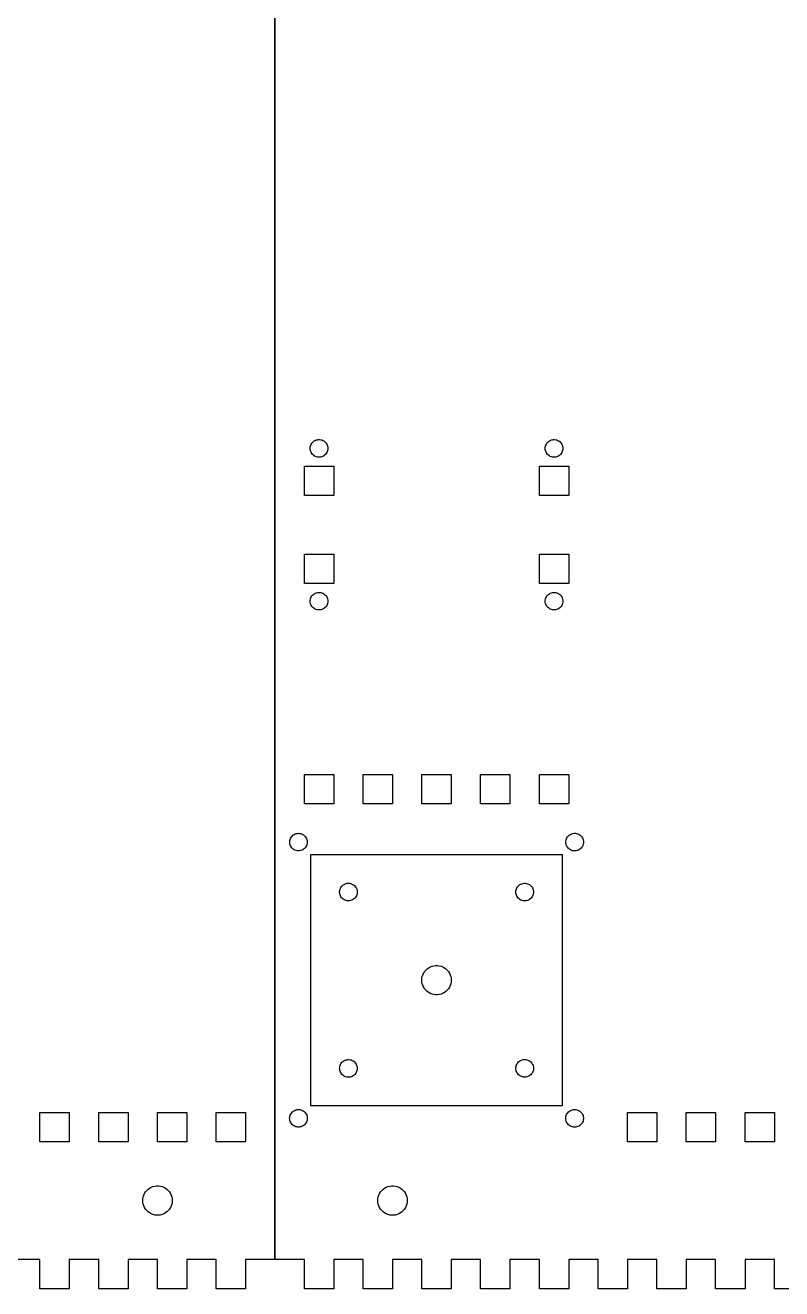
# Model space of a CAD drawing. Extents: x 0 to 495, y 0 to 430.
# Drawn here: x 122.6 to 251.4, y 0.1 to 215.1 of the extents above; entities that cross this region are included whole.
import ezdxf

# ---------------------------------------------------------------- set-up
doc = ezdxf.new("R2010")
doc.units = 0
doc.layers.add('Layer_1', color=7, linetype='CONTINUOUS')

msp = doc.modelspace()

# ---------------------------------------------------------------- linework, layer by layer
at = {"layer": 'Layer_1', "color": 7}
for p, q in [((165.141111, 5.141107), (165.141111, 430.141115)), ((165.141111, 400.141116), (165.141111, 30.141117)), ((171.427111, 144.023117), (171.548111, 144.168117)), ((171.548111, 144.168117), (171.685111, 144.297116)), ((171.685111, 144.297116), (171.837111, 144.407117)), ((171.837111, 144.407117), (172.002111, 144.498117)), ((172.002111, 144.498117), (172.177111, 144.568117)), ((172.177111, 144.568117), (172.360111, 144.614116)), ((172.360111, 144.614116), (172.547111, 144.638105)), ((172.547111, 144.638116), (172.735111, 144.638116)), ((172.735111, 144.638116), (172.922111, 144.614127)), ((172.922111, 144.614116), (173.105111, 144.568117)), ((173.105111, 144.568117), (173.280111, 144.498117)), ((173.280111, 144.498117), (173.445111, 144.407117)), ((173.445111, 144.407117), (173.597111, 144.297116)), ((173.597111, 144.297116), (173.734111, 144.168117)), ((173.734111, 144.168117), (173.855111, 144.023117)), ((211.427111, 144.023117), (211.548111, 144.168117)), ((211.548111, 144.168117), (211.68511, 144.297116)), ((211.68511, 144.297116), (211.837112, 144.407117)), ((211.837112, 144.407117), (212.00211, 144.498117)), ((212.00211, 144.498117), (212.177111, 144.568117)), ((212.177111, 144.568117), (212.360112, 144.614116)), ((212.360112, 144.614116), (212.547113, 144.638105)), ((212.547113, 144.638116), (212.735112, 144.638116)), ((212.735112, 144.638116), (212.922112, 144.614127)), ((212.922112, 144.614116), (213.105111, 144.568117)), ((213.105111, 144.568117), (213.280111, 144.498117)), ((213.280111, 144.498117), (213.445113, 144.407117)), ((213.445113, 144.407117), (213.597112, 144.297116)), ((213.597112, 144.297116), (213.734111, 144.168117)), ((213.734111, 144.168117), (213.855111, 144.023117)), ((171.141111, 143.141116), (171.153112, 143.329116)), ((171.153111, 142.953117), (171.141111, 143.141116)), ((171.153111, 143.329116), (171.188111, 143.514115)), ((171.188111, 142.768117), (171.153111, 142.953117)), ((171.188111, 143.514115), (171.246111, 143.693115)), ((171.246111, 142.589115), (171.188111, 142.768117)), ((171.246111, 143.693115), (171.327111, 143.864116)), ((171.327111, 142.418117), (171.246111, 142.589115)), ((171.327111, 143.864116), (171.427111, 144.023117)), ((171.427111, 142.259115), (171.327111, 142.418117)), ((171.548111, 142.114115), (171.427111, 142.259115)), ((171.685111, 141.985117), (171.548111, 142.114115)), ((171.837111, 141.875115), (171.685111, 141.985117)), ((173.597111, 141.985117), (173.445111, 141.875115)), ((173.734111, 142.114115), (173.597111, 141.985117)), ((173.855111, 142.259115), (173.734111, 142.114115)), ((173.855111, 144.023117), (173.955111, 143.864116)), ((173.955111, 142.418117), (173.855111, 142.259115)), ((173.955111, 143.864116), (174.036111, 143.693115)), ((174.036111, 142.589115), (173.955111, 142.418117)), ((174.036111, 143.693115), (174.094111, 143.514115)), ((174.094111, 142.768117), (174.036111, 142.589115)), ((174.094111, 143.514115), (174.129111, 143.329116)), ((174.129111, 142.953117), (174.094111, 142.768117)), ((174.129111, 143.329116), (174.141111, 143.141116)), ((174.141111, 143.141116), (174.129111, 142.953117)), ((211.141112, 143.141116), (211.153107, 143.329116)), ((211.153113, 142.953117), (211.141118, 143.141116)), ((211.153113, 143.329116), (211.188111, 143.514115)), ((211.188111, 142.768117), (211.153113, 142.953117)), ((211.188111, 143.514115), (211.24611, 143.693115)), ((211.24611, 142.589115), (211.188111, 142.768117)), ((211.24611, 143.693115), (211.327111, 143.864116)), ((211.327111, 142.418117), (211.24611, 142.589115)), ((211.327111, 143.864116), (211.427111, 144.023117)), ((211.427111, 142.259115), (211.327111, 142.418117)), ((211.548111, 142.114115), (211.427111, 142.259115)), ((211.68511, 141.985117), (211.548111, 142.114115)), ((211.837112, 141.875115), (211.68511, 141.985117)), ((213.597112, 141.985117), (213.445113, 141.875115)), ((213.734111, 142.114115), (213.597112, 141.985117)), ((213.855111, 142.259115), (213.734111, 142.114115)), ((213.855111, 144.023117), (213.955111, 143.864116)), ((213.955111, 142.418117), (213.855111, 142.259115)), ((213.955111, 143.864116), (214.036111, 143.693115)), ((214.036111, 142.589115), (213.955111, 142.418117)), ((214.036111, 143.693115), (214.094111, 143.514115)), ((214.094111, 142.768117), (214.036111, 142.589115)), ((214.094111, 143.514115), (214.129112, 143.329116)), ((214.129112, 142.953117), (214.094111, 142.768117)), ((214.129112, 143.329116), (214.141106, 143.141116)), ((214.141112, 143.141116), (214.129118, 142.953117)), ((170.141111, 135.141115), (170.141111, 140.141117)), ((170.141111, 140.141117), (175.141111, 140.141117)), ((172.002111, 141.784116), (171.837111, 141.875115)), ((172.177111, 141.714116), (172.002111, 141.784116)), ((172.360111, 141.668117), (172.177111, 141.714116)), ((172.547111, 141.644117), (172.360111, 141.668105)), ((172.735111, 141.644117), (172.547111, 141.644117)), ((172.922111, 141.668117), (172.735111, 141.644128)), ((173.105111, 141.714116), (172.922111, 141.668117)), ((173.280111, 141.784116), (173.105111, 141.714116)), ((173.445111, 141.875115), (173.280111, 141.784116)), ((175.141111, 140.141117), (175.141111, 135.141115)), ((210.141112, 135.141115), (210.141112, 140.141117)), ((210.141112, 140.141117), (215.14111, 140.141117)), ((212.00211, 141.784116), (211.837112, 141.875115)), ((212.177111, 141.714116), (212.00211, 141.784116)), ((212.360112, 141.668117), (212.177111, 141.714116)), ((212.547113, 141.644117), (212.360112, 141.668105)), ((212.735112, 141.644117), (212.547113, 141.644117)), ((212.922112, 141.668117), (212.735112, 141.644128)), ((213.105111, 141.714116), (212.922112, 141.668117)), ((213.280111, 141.784116), (213.105111, 141.714116)), ((213.445113, 141.875115), (213.280111, 141.784116)), ((215.14111, 140.141117), (215.14111, 135.141115)), ((175.141111, 135.141115), (170.141111, 135.141115)), ((215.14111, 135.141115), (210.141112, 135.141115)), ((170.141111, 120.141117), (170.141111, 125.141116)), ((170.141111, 125.141116), (175.141111, 125.141116)), ((175.141111, 125.141116), (175.141111, 120.141117)), ((210.141112, 120.141117), (210.141112, 125.141116)), ((210.141112, 125.141116), (215.14111, 125.141116)), ((215.14111, 125.141116), (215.14111, 120.141117)), ((175.141111, 120.141117), (170.141111, 120.141117)), ((171.548111, 118.168116), (171.685111, 118.297117)), ((171.685111, 118.297117), (171.837111, 118.407116)), ((171.837111, 118.407116), (172.002111, 118.498115)), ((172.002111, 118.498115), (172.177111, 118.568115)), ((172.177111, 118.568115), (172.360111, 118.614117)), ((172.360111, 118.614117), (172.547111, 118.638106)), ((172.547111, 118.638117), (172.735111, 118.638117)), ((172.735111, 118.638117), (172.922111, 118.614128)), ((172.922111, 118.614117), (173.105111, 118.568115)), ((173.105111, 118.568115), (173.280111, 118.498115)), ((173.280111, 118.498115), (173.445111, 118.407116)), ((173.445111, 118.407116), (173.597111, 118.297117)), ((173.597111, 118.297117), (173.734111, 118.168116)), ((215.14111, 120.141117), (210.141112, 120.141117)), ((211.548111, 118.168116), (211.68511, 118.297117)), ((211.68511, 118.297117), (211.837112, 118.407116)), ((211.837112, 118.407116), (212.00211, 118.498115)), ((212.00211, 118.498115), (212.177111, 118.568115)), ((212.177111, 118.568115), (212.360112, 118.614117)), ((212.360112, 118.614117), (212.547113, 118.638106)), ((212.547113, 118.638117), (212.735112, 118.638117)), ((212.735112, 118.638117), (212.922112, 118.614128)), ((212.922112, 118.614117), (213.105111, 118.568115)), ((213.105111, 118.568115), (213.280111, 118.498115)), ((213.280111, 118.498115), (213.445113, 118.407116)), ((213.445113, 118.407116), (213.597112, 118.297117)), ((213.597112, 118.297117), (213.734111, 118.168116)), ((171.141111, 117.141115), (171.153112, 117.329117)), ((171.153111, 116.953115), (171.141111, 117.141115)), ((171.153111, 117.329117), (171.188111, 117.514117)), ((171.188111, 116.768116), (171.153111, 116.953115)), ((171.188111, 117.514117), (171.246111, 117.693116)), ((171.246111, 116.589116), (171.188111, 116.768116)), ((171.246111, 117.693116), (171.327111, 117.864114)), ((171.327111, 116.418115), (171.246111, 116.589116)), ((171.327111, 117.864114), (171.427111, 118.023116)), ((171.427111, 116.259117), (171.327111, 116.418115)), ((171.427111, 118.023116), (171.548111, 118.168116)), ((171.548111, 116.114117), (171.427111, 116.259117)), ((171.685111, 115.985116), (171.548111, 116.114117)), ((173.734111, 116.114117), (173.597111, 115.985116)), ((173.734111, 118.168116), (173.855111, 118.023116)), ((173.855111, 116.259117), (173.734111, 116.114117)), ((173.855111, 118.023116), (173.955111, 117.864114)), ((173.955111, 116.418115), (173.855111, 116.259117)), ((173.955111, 117.864114), (174.036111, 117.693116)), ((174.036111, 116.589116), (173.955111, 116.418115)), ((174.036111, 117.693116), (174.094111, 117.514117)), ((174.094111, 116.768116), (174.036111, 116.589116)), ((174.094111, 117.514117), (174.129111, 117.329117)), ((174.129111, 116.953115), (174.094111, 116.768116)), ((174.129111, 117.329117), (174.141111, 117.141115)), ((174.141111, 117.141115), (174.129111, 116.953115)), ((211.141112, 117.141115), (211.153107, 117.329117)), ((211.153113, 116.953115), (211.141118, 117.141115)), ((211.153113, 117.329117), (211.188111, 117.514117)), ((211.188111, 116.768116), (211.153113, 116.953115)), ((211.188111, 117.514117), (211.24611, 117.693116)), ((211.24611, 116.589116), (211.188111, 116.768116)), ((211.24611, 117.693116), (211.327111, 117.864114)), ((211.327111, 116.418115), (211.24611, 116.589116)), ((211.327111, 117.864114), (211.427111, 118.023116)), ((211.427111, 116.259117), (211.327111, 116.418115)), ((211.427111, 118.023116), (211.548111, 118.168116)), ((211.548111, 116.114117), (211.427111, 116.259117)), ((211.68511, 115.985116), (211.548111, 116.114117)), ((213.734111, 116.114117), (213.597112, 115.985116)), ((213.734111, 118.168116), (213.855111, 118.023116)), ((213.855111, 116.259117), (213.734111, 116.114117)), ((213.855111, 118.023116), (213.955111, 117.864114)), ((213.955111, 116.418115), (213.855111, 116.259117)), ((213.955111, 117.864114), (214.036111, 117.693116)), ((214.036111, 116.589116), (213.955111, 116.418115)), ((214.036111, 117.693116), (214.094111, 117.514117)), ((214.094111, 116.768116), (214.036111, 116.589116)), ((214.094111, 117.514117), (214.129112, 117.329117)), ((214.129112, 116.953115), (214.094111, 116.768116)), ((214.129112, 117.329117), (214.141106, 117.141115)), ((214.141112, 117.141115), (214.129118, 116.953115)), ((171.837111, 115.875117), (171.685111, 115.985116)), ((172.002111, 115.784117), (171.837111, 115.875117)), ((172.177111, 115.714115), (172.002111, 115.784117)), ((172.360111, 115.668115), (172.177111, 115.714115)), ((172.547111, 115.644115), (172.360111, 115.668104)), ((172.735111, 115.644115), (172.547111, 115.644115)), ((172.922111, 115.668115), (172.735111, 115.644126)), ((173.105111, 115.714115), (172.922111, 115.668115)), ((173.280111, 115.784117), (173.105111, 115.714115)), ((173.445111, 115.875117), (173.280111, 115.784117)), ((173.597111, 115.985116), (173.445111, 115.875117)), ((211.837112, 115.875117), (211.68511, 115.985116)), ((212.00211, 115.784117), (211.837112, 115.875117)), ((212.177111, 115.714115), (212.00211, 115.784117)), ((212.360112, 115.668115), (212.177111, 115.714115)), ((212.547113, 115.644115), (212.360112, 115.668104)), ((212.735112, 115.644115), (212.547113, 115.644115)), ((212.922112, 115.668115), (212.735112, 115.644126)), ((213.105111, 115.714115), (212.922112, 115.668115)), ((213.280111, 115.784117), (213.105111, 115.714115)), ((213.445113, 115.875117), (213.280111, 115.784117)), ((213.597112, 115.985116), (213.445113, 115.875117)), ((170.141111, 82.641116), (170.141111, 87.641114)), ((170.141111, 87.641114), (175.141111, 87.641114)), ((175.141111, 87.641114), (175.141111, 82.641116)), ((180.141111, 82.641116), (180.141111, 87.641114)), ((180.141111, 87.641114), (185.141111, 87.641114)), ((185.141111, 87.641114), (185.141111, 82.641116)), ((190.141111, 82.641116), (190.141111, 87.641114)), ((190.141111, 87.641114), (195.141111, 87.641114)), ((195.141111, 87.641114), (195.141111, 82.641116)), ((200.141112, 82.641116), (200.141112, 87.641114)), ((200.141112, 87.641114), (205.14111, 87.641114)), ((205.14111, 87.641114), (205.14111, 82.641116)), ((210.141112, 82.641116), (210.141112, 87.641114)), ((210.141112, 87.641114), (215.14111, 87.641114)), ((215.14111, 87.641114), (215.14111, 82.641116)), ((175.141111, 82.641116), (170.141111, 82.641116)), ((185.141111, 82.641116), (180.141111, 82.641116)), ((195.141111, 82.641116), (190.141111, 82.641116)), ((205.14111, 82.641116), (200.141112, 82.641116)), ((215.14111, 82.641116), (210.141112, 82.641116)), ((168.259111, 77.355116), (168.418111, 77.455116)), ((168.418111, 77.455116), (168.589111, 77.536117)), ((168.589111, 77.536117), (168.768111, 77.594116)), ((168.768111, 77.594116), (168.953111, 77.629117)), ((168.953111, 77.629117), (169.141111, 77.641112)), ((169.141111, 77.641115), (169.329111, 77.62912)), ((169.329111, 77.629117), (169.514111, 77.594116)), ((169.514111, 77.594116), (169.693111, 77.536117)), ((169.693111, 77.536117), (169.864111, 77.455116)), ((169.864111, 77.455116), (170.023111, 77.355116)), ((215.185111, 77.297117), (215.337111, 77.407116)), ((215.337111, 77.407116), (215.502112, 77.498116)), ((215.502112, 77.498116), (215.677112, 77.568115)), ((215.677112, 77.568115), (215.860111, 77.614115)), ((215.860111, 77.614115), (216.047111, 77.638132)), ((216.047111, 77.638118), (216.235111, 77.638118)), ((216.235111, 77.638118), (216.422111, 77.6141)), ((216.422111, 77.614115), (216.605112, 77.568115)), ((216.605112, 77.568115), (216.78011, 77.498116)), ((216.78011, 77.498116), (216.945111, 77.407116)), ((216.945111, 77.407116), (217.09711, 77.297117)), ((167.644111, 76.235117), (167.668111, 76.422115)), ((167.644111, 76.047115), (167.644111, 76.235117)), ((167.668111, 75.860115), (167.644111, 76.047115)), ((167.668111, 76.422115), (167.714111, 76.605116)), ((167.714111, 75.677116), (167.668111, 75.860115)), ((167.714111, 76.605116), (167.784111, 76.780117)), ((167.784111, 75.502116), (167.714111, 75.677116)), ((167.784111, 76.780117), (167.875111, 76.945115)), ((167.875111, 75.337117), (167.784111, 75.502116)), ((167.875111, 76.945115), (167.985111, 77.097117)), ((167.985111, 75.185115), (167.875111, 75.337117)), ((167.985111, 77.097117), (168.114111, 77.234116)), ((168.114111, 77.234116), (168.259111, 77.355116)), ((170.023111, 77.355116), (170.168111, 77.234116)), ((170.168111, 77.234116), (170.297111, 77.097117)), ((170.297111, 77.097117), (170.407111, 76.945115)), ((170.407111, 75.337117), (170.297111, 75.185115)), ((170.407111, 76.945115), (170.498111, 76.780117)), ((170.498111, 75.502116), (170.407111, 75.337117)), ((170.498111, 76.780117), (170.568111, 76.605116)), ((170.568111, 75.677116), (170.498111, 75.502116)), ((170.568111, 76.605116), (170.614111, 76.422115)), ((170.614111, 75.860115), (170.568111, 75.677116)), ((170.614111, 76.422115), (170.638112, 76.235117)), ((170.638111, 76.047115), (170.614111, 75.860115)), ((170.638111, 76.235117), (170.638111, 76.047115)), ((214.641111, 76.141115), (214.653106, 76.329117)), ((214.653111, 75.953115), (214.641117, 76.141115)), ((214.653111, 76.329117), (214.688112, 76.514117)), ((214.688112, 75.768116), (214.653111, 75.953115)), ((214.688112, 76.514117), (214.746112, 76.693116)), ((214.746112, 75.589116), (214.688112, 75.768116)), ((214.746112, 76.693116), (214.827112, 76.864117)), ((214.827112, 75.418115), (214.746112, 75.589116)), ((214.827112, 76.864117), (214.927112, 77.023116)), ((214.927112, 75.259117), (214.827112, 75.418115)), ((214.927112, 77.023116), (215.048112, 77.168116)), ((215.048112, 75.114117), (214.927112, 75.259117)), ((215.048112, 77.168116), (215.185111, 77.297117)), ((217.09711, 77.297117), (217.234112, 77.168116)), ((217.234112, 77.168116), (217.355112, 77.023116)), ((217.355112, 75.259117), (217.234112, 75.114117)), ((217.355112, 77.023116), (217.455112, 76.864117)), ((217.455112, 75.418115), (217.355112, 75.259117)), ((217.455112, 76.864117), (217.53611, 76.693116)), ((217.53611, 75.589116), (217.455112, 75.418115)), ((217.53611, 76.693116), (217.594112, 76.514117)), ((217.594112, 75.768116), (217.53611, 75.589116)), ((217.594112, 76.514117), (217.629111, 76.329117)), ((217.629111, 75.953115), (217.594112, 75.768116)), ((217.629111, 76.329117), (217.641105, 76.141115)), ((217.641111, 76.141115), (217.629116, 75.953115)), ((168.114111, 75.048116), (167.985111, 75.185115)), ((168.259111, 74.927116), (168.114111, 75.048116)), ((168.418111, 74.827116), (168.259111, 74.927116)), ((168.589111, 74.746116), (168.418111, 74.827116)), ((168.768111, 74.688116), (168.589111, 74.746116)), ((168.953111, 74.653115), (168.768111, 74.688116)), ((169.141111, 74.641115), (168.953111, 74.65311)), ((169.329111, 74.653115), (169.141111, 74.641121)), ((169.514111, 74.688116), (169.329111, 74.653115)), ((169.693111, 74.746116), (169.514111, 74.688116)), ((169.864111, 74.827116), (169.693111, 74.746116)), ((170.023111, 74.927116), (169.864111, 74.827116)), ((170.168111, 75.048116), (170.023111, 74.927116)), ((170.297111, 75.185115), (170.168111, 75.048116)), ((171.241111, 31.241117), (171.241111, 74.041116)), ((171.241111, 74.041116), (214.041112, 74.041116)), ((171.241113, 31.241118), (171.241113, 74.041126)), ((171.241113, 74.041126), (214.041113, 74.041126)), ((214.041112, 74.041116), (214.041112, 31.241117)), ((214.041113, 74.041126), (214.041113, 31.241118)), ((215.185111, 74.985116), (215.048112, 75.114117)), ((215.337111, 74.875117), (215.185111, 74.985116)), ((215.502112, 74.784117), (215.337111, 74.875117)), ((215.677112, 74.714118), (215.502112, 74.784117)), ((215.860111, 74.668115), (215.677112, 74.714118)), ((216.047111, 74.644115), (215.860111, 74.668104)), ((216.235111, 74.644115), (216.047111, 74.644115)), ((216.422111, 74.668115), (216.235111, 74.644126)), ((216.605112, 74.714118), (216.422111, 74.668115)), ((216.78011, 74.784117), (216.605112, 74.714118)), ((216.945111, 74.875117), (216.78011, 74.784117)), ((217.09711, 74.985116), (216.945111, 74.875117)), ((217.234112, 75.114117), (217.09711, 74.985116)), ((176.614113, 68.734126), (176.759113, 68.855126)), ((176.759113, 68.855126), (176.918113, 68.955125)), ((176.918113, 68.955125), (177.089113, 69.036126)), ((177.089113, 69.036126), (177.268113, 69.094126)), ((177.268113, 69.094126), (177.453113, 69.129124)), ((177.453113, 69.129124), (177.641113, 69.141118)), ((177.641113, 69.141124), (177.829113, 69.12913)), ((177.829113, 69.129124), (178.014113, 69.094126)), ((178.014113, 69.094126), (178.193113, 69.036126)), ((178.193113, 69.036126), (178.364113, 68.955125)), ((178.364113, 68.955125), (178.523113, 68.855126)), ((178.523113, 68.855126), (178.668113, 68.734126)), ((206.685113, 68.797126), (206.837113, 68.907125)), ((206.837113, 68.907125), (207.002113, 68.998125)), ((207.002113, 68.998125), (207.177113, 69.068124)), ((207.177113, 69.068124), (207.360113, 69.114124)), ((207.360113, 69.114124), (207.547113, 69.138113)), ((207.547113, 69.138124), (207.735113, 69.138124)), ((207.735113, 69.138124), (207.922113, 69.114135)), ((207.922113, 69.114124), (208.105113, 69.068124)), ((208.105113, 69.068124), (208.280113, 68.998125)), ((208.280113, 68.998125), (208.445113, 68.907125)), ((208.445113, 68.907125), (208.597113, 68.797126)), ((176.168113, 67.360116), (176.144112, 67.547124)), ((176.144113, 67.735124), (176.168113, 67.922124)), ((176.144113, 67.547124), (176.144113, 67.735124)), ((176.168113, 67.922124), (176.214113, 68.105126)), ((176.214113, 67.177123), (176.168113, 67.360116)), ((176.214113, 68.105126), (176.284113, 68.280123)), ((176.284113, 67.002117), (176.214113, 67.177123)), ((176.284113, 68.280123), (176.375113, 68.445125)), ((176.375113, 66.83713), (176.284113, 67.002117)), ((176.375113, 68.445125), (176.485113, 68.597124)), ((176.485113, 66.685125), (176.375113, 66.83713)), ((176.485113, 68.597124), (176.614113, 68.734126)), ((176.614113, 66.548134), (176.485113, 66.685125)), ((178.668113, 68.734126), (178.797113, 68.597124)), ((178.797113, 66.685125), (178.668113, 66.548134)), ((178.797113, 68.597124), (178.907113, 68.445125)), ((178.907113, 66.83713), (178.797113, 66.685125)), ((178.907113, 68.445125), (178.998113, 68.280123)), ((178.998113, 67.002117), (178.907113, 66.83713)), ((178.998113, 68.280123), (179.068113, 68.105126)), ((179.068113, 67.177123), (178.998113, 67.002117)), ((179.068113, 68.105126), (179.114113, 67.922124)), ((179.114113, 67.360116), (179.068113, 67.177123)), ((179.138113, 67.547124), (179.114112, 67.360116)), ((179.114113, 67.922124), (179.138113, 67.735124)), ((179.138113, 67.735124), (179.138113, 67.547124)), ((206.141113, 67.641124), (206.153113, 67.829124)), ((206.153113, 67.453125), (206.141113, 67.641124)), ((206.153113, 67.829124), (206.188113, 68.014126)), ((206.188113, 67.268111), (206.153113, 67.453125)), ((206.188113, 68.014126), (206.246113, 68.193125)), ((206.246113, 67.089126), (206.188113, 67.268111)), ((206.246113, 68.193125), (206.327113, 68.364124)), ((206.327113, 66.918127), (206.246113, 67.089126)), ((206.327113, 68.364124), (206.427113, 68.523125)), ((206.427113, 66.759123), (206.327113, 66.918127)), ((206.427113, 68.523125), (206.548113, 68.668125)), ((206.548113, 66.614118), (206.427113, 66.759123)), ((206.548113, 68.668125), (206.685113, 68.797126)), ((208.597113, 68.797126), (208.734113, 68.668125)), ((208.734113, 68.668125), (208.855113, 68.523125)), ((208.855113, 66.759123), (208.734113, 66.614118)), ((208.855113, 68.523125), (208.955113, 68.364124)), ((208.955113, 66.918127), (208.855113, 66.759123)), ((208.955113, 68.364124), (209.036113, 68.193125)), ((209.036113, 67.089126), (208.955113, 66.918127)), ((209.036113, 68.193125), (209.094113, 68.014126)), ((209.094113, 67.268111), (209.036113, 67.089126)), ((209.094113, 68.014126), (209.129113, 67.829124)), ((209.129113, 67.453125), (209.094113, 67.268111)), ((209.129113, 67.829124), (209.141113, 67.641124)), ((209.141113, 67.641124), (209.129113, 67.453125)), ((176.759113, 66.427117), (176.614113, 66.548134)), ((176.918113, 66.327126), (176.759113, 66.427117)), ((177.089113, 66.246128), (176.918113, 66.327126)), ((177.268113, 66.188131), (177.089113, 66.246128)), ((177.453113, 66.153136), (177.268113, 66.188131)), ((177.641113, 66.141113), (177.453113, 66.153249)), ((177.829113, 66.153136), (177.641113, 66.141)), ((178.014113, 66.188131), (177.829113, 66.153136)), ((178.193113, 66.246128), (178.014113, 66.188131)), ((178.364113, 66.327126), (178.193113, 66.246128)), ((178.523113, 66.427117), (178.364113, 66.327126)), ((178.668113, 66.548134), (178.523113, 66.427117)), ((206.685113, 66.485114), (206.548113, 66.614118)), ((206.837113, 66.375132), (206.685113, 66.485114)), ((207.002113, 66.284115), (206.837113, 66.375132)), ((207.177113, 66.214124), (207.002113, 66.284115)), ((207.360113, 66.168122), (207.177113, 66.214124)), ((207.547113, 66.144133), (207.360113, 66.168122)), ((207.735113, 66.144133), (207.547113, 66.144133)), ((207.922113, 66.168122), (207.735113, 66.144133)), ((208.105113, 66.214124), (207.922113, 66.168122)), ((208.280113, 66.284115), (208.105113, 66.214124)), ((208.445113, 66.375132), (208.280113, 66.284115)), ((208.597113, 66.485114), (208.445113, 66.375132)), ((208.734113, 66.614118), (208.597113, 66.485114)), ((190.317113, 53.561114), (190.450113, 53.845114)), ((190.450113, 53.845114), (190.618113, 54.110121)), ((190.618113, 54.110121), (190.819113, 54.352126)), ((190.819113, 54.352126), (191.047113, 54.567123)), ((191.047113, 54.567123), (191.301113, 54.75212)), ((191.301113, 54.75212), (191.577113, 54.903137)), ((191.577113, 54.903137), (191.868113, 55.01913)), ((191.868113, 55.01913), (192.173113, 55.097137)), ((192.173113, 55.097137), (192.484113, 55.136112)), ((192.484113, 55.136112), (192.798113, 55.136112)), ((192.798113, 55.136112), (193.109113, 55.097137)), ((193.109113, 55.097137), (193.414113, 55.01913)), ((193.414113, 55.01913), (193.705113, 54.903137)), ((193.705113, 54.903137), (193.981113, 54.75212)), ((193.981113, 54.75212), (194.235113, 54.567123)), ((194.235113, 54.567123), (194.463113, 54.352126)), ((194.463113, 54.352126), (194.664113, 54.110121)), ((194.664113, 54.110121), (194.832113, 53.845114)), ((194.832113, 53.845114), (194.965113, 53.561114)), ((190.141113, 52.641126), (190.161113, 52.95411)), ((190.161113, 52.328113), (190.141113, 52.641126)), ((190.161113, 52.95411), (190.220113, 53.263116)), ((190.220113, 52.019136), (190.161113, 52.328113)), ((190.220113, 53.263116), (190.317113, 53.561114)), ((190.317113, 51.721138), (190.220113, 52.019136)), ((190.450113, 51.437138), (190.317113, 51.721138)), ((194.965113, 51.721138), (194.832113, 51.437138)), ((194.965113, 53.561114), (195.062113, 53.263116)), ((195.062113, 52.019136), (194.965113, 51.721138)), ((195.062113, 53.263116), (195.121113, 52.95411)), ((195.121113, 52.328113), (195.062113, 52.019136)), ((195.121113, 52.95411), (195.141113, 52.641126)), ((195.141113, 52.641126), (195.121113, 52.328113)), ((190.618113, 51.172131), (190.450113, 51.437138)), ((190.819113, 50.930126), (190.618113, 51.172131)), ((191.047113, 50.715129), (190.819113, 50.930126)), ((191.301113, 50.530132), (191.047113, 50.715129)), ((191.577113, 50.379115), (191.301113, 50.530132)), ((191.868113, 50.263122), (191.577113, 50.379115)), ((192.173113, 50.185115), (191.868113, 50.263122)), ((192.484113, 50.146112), (192.173113, 50.185115)), ((192.798113, 50.146112), (192.484113, 50.146112)), ((193.109113, 50.185115), (192.798113, 50.146112)), ((193.414113, 50.263122), (193.109113, 50.185115)), ((193.705113, 50.379115), (193.414113, 50.263122)), ((193.981113, 50.530132), (193.705113, 50.379115)), ((194.235113, 50.715129), (193.981113, 50.530132)), ((194.463113, 50.930126), (194.235113, 50.715129)), ((194.664113, 51.172131), (194.463113, 50.930126)), ((194.832113, 51.437138), (194.664113, 51.172131)), ((176.548113, 38.668134), (176.685113, 38.797138)), ((176.685113, 38.797138), (176.837113, 38.90712)), ((176.837113, 38.90712), (177.002113, 38.998137)), ((177.002113, 38.998137), (177.177113, 39.068128)), ((177.177113, 39.068128), (177.360113, 39.11413)), ((177.360113, 39.11413), (177.547113, 39.138119)), ((177.547113, 39.138119), (177.735113, 39.138119)), ((177.735113, 39.138119), (177.922113, 39.11413)), ((177.922113, 39.11413), (178.105113, 39.068128)), ((178.105113, 39.068128), (178.280113, 38.998137)), ((178.280113, 38.998137), (178.445113, 38.90712)), ((178.445113, 38.90712), (178.597113, 38.797138)), ((178.597113, 38.797138), (178.734113, 38.668134)), ((206.485113, 38.597127), (206.614113, 38.734118)), ((206.614113, 38.734118), (206.759113, 38.855135)), ((206.759113, 38.855135), (206.918113, 38.955126)), ((206.918113, 38.955126), (207.089113, 39.036124)), ((207.089113, 39.036124), (207.268113, 39.094121)), ((207.268113, 39.094121), (207.453113, 39.129116)), ((207.453113, 39.129116), (207.641113, 39.141252)), ((207.641113, 39.141111), (207.829113, 39.128975)), ((207.829113, 39.129116), (208.014113, 39.094121)), ((208.014113, 39.094121), (208.193113, 39.036124)), ((208.193113, 39.036124), (208.364113, 38.955126)), ((208.364113, 38.955126), (208.523113, 38.855135)), ((208.523113, 38.855135), (208.668113, 38.734118)), ((208.668113, 38.734118), (208.797113, 38.597127)), ((176.141113, 37.641128), (176.153113, 37.829116)), ((176.153113, 37.453111), (176.141113, 37.641128)), ((176.153113, 37.829116), (176.188113, 38.014113)), ((176.188113, 37.268115), (176.153113, 37.453111)), ((176.188113, 38.014113), (176.246113, 38.193126)), ((176.246113, 37.089129), (176.188113, 37.268115)), ((176.246113, 38.193126), (176.327113, 38.364125)), ((176.327113, 36.918131), (176.246113, 37.089129)), ((176.327113, 38.364125), (176.427113, 38.523129)), ((176.427113, 36.759127), (176.327113, 36.918131)), ((176.427113, 38.523129), (176.548113, 38.668134)), ((176.548113, 36.614121), (176.427113, 36.759127)), ((176.685113, 36.485117), (176.548113, 36.614121)), ((178.734113, 36.614121), (178.597113, 36.485117)), ((178.734113, 38.668134), (178.855113, 38.523129)), ((178.855113, 36.759127), (178.734113, 36.614121)), ((178.855113, 38.523129), (178.955113, 38.364125)), ((178.955113, 36.918131), (178.855113, 36.759127)), ((178.955113, 38.364125), (179.036113, 38.193126)), ((179.036113, 37.089129), (178.955113, 36.918131)), ((179.036113, 38.193126), (179.094113, 38.014113)), ((179.094113, 37.268115), (179.036113, 37.089129)), ((179.094113, 38.014113), (179.129113, 37.829116)), ((179.129113, 37.453111), (179.094113, 37.268115)), ((179.129113, 37.829116), (179.141113, 37.641128)), ((179.141113, 37.641128), (179.129113, 37.453111)), ((206.144113, 37.735136), (206.168113, 37.922136)), ((206.144113, 37.54712), (206.144113, 37.735136)), ((206.168113, 37.360119), (206.144113, 37.54712)), ((206.168113, 37.922136), (206.214113, 38.105129)), ((206.214113, 37.177126), (206.168113, 37.360119)), ((206.214113, 38.105129), (206.284113, 38.280135)), ((206.284113, 37.00212), (206.214113, 37.177126)), ((206.284113, 38.280135), (206.375113, 38.445122)), ((206.375113, 36.837133), (206.284113, 37.00212)), ((206.375113, 38.445122), (206.485113, 38.597127)), ((206.485113, 36.685128), (206.375113, 36.837133)), ((206.614113, 36.548138), (206.485113, 36.685128)), ((208.797113, 36.685128), (208.668113, 36.548138)), ((208.797113, 38.597127), (208.907113, 38.445122)), ((208.907113, 36.837133), (208.797113, 36.685128)), ((208.907113, 38.445122), (208.998113, 38.280135)), ((208.998113, 37.00212), (208.907113, 36.837133)), ((208.998113, 38.280135), (209.068113, 38.105129)), ((209.068113, 37.177126), (208.998113, 37.00212)), ((209.068113, 38.105129), (209.114113, 37.922136)), ((209.114113, 37.360119), (209.068113, 37.177126)), ((209.114113, 37.922136), (209.138113, 37.735136)), ((209.138113, 37.54712), (209.114113, 37.360119)), ((209.138113, 37.735136), (209.138113, 37.54712)), ((176.837113, 36.375135), (176.685113, 36.485117)), ((177.002113, 36.284119), (176.837113, 36.375135)), ((177.177113, 36.214128), (177.002113, 36.284119)), ((177.360113, 36.168125), (177.177113, 36.214128)), ((177.547113, 36.144136), (177.360113, 36.168125)), ((177.735113, 36.144136), (177.547113, 36.144136)), ((177.922113, 36.168125), (177.735113, 36.144136)), ((178.105113, 36.214128), (177.922113, 36.168125)), ((178.280113, 36.284119), (178.105113, 36.214128)), ((178.445113, 36.375135), (178.280113, 36.284119)), ((178.597113, 36.485117), (178.445113, 36.375135)), ((206.759113, 36.427121), (206.614113, 36.548138)), ((206.918113, 36.327129), (206.759113, 36.427121)), ((207.089113, 36.246132), (206.918113, 36.327129)), ((207.268113, 36.188135), (207.089113, 36.246132)), ((207.453113, 36.153111), (207.268113, 36.188135)), ((207.641113, 36.141117), (207.453113, 36.153252)), ((207.829113, 36.153111), (207.641113, 36.140976)), ((208.014113, 36.188135), (207.829113, 36.153111)), ((208.193113, 36.246132), (208.014113, 36.188135)), ((208.364113, 36.327129), (208.193113, 36.246132)), ((208.523113, 36.427121), (208.364113, 36.327129)), ((208.668113, 36.548138), (208.523113, 36.427121)), ((125.141112, 25.141115), (125.141112, 30.141117)), ((125.141112, 30.141117), (130.141111, 30.141117)), ((130.141111, 30.141117), (130.141111, 25.141115)), ((135.141112, 25.141115), (135.141112, 30.141117)), ((135.141112, 30.141117), (140.141111, 30.141117)), ((140.141111, 30.141117), (140.141111, 25.141115)), ((145.141112, 25.141115), (145.141112, 30.141117)), ((145.141112, 30.141117), (150.14111, 30.141117)), ((150.14111, 30.141117), (150.14111, 25.141115)), ((155.141112, 25.141115), (155.141112, 30.141117)), ((155.141112, 30.141117), (160.14111, 30.141117)), ((160.14111, 30.141117), (160.14111, 25.141115)), ((165.141111, 30.141117), (165.141111, 25.141115)), ((167.927111, 30.023117), (168.048111, 30.168117)), ((168.048111, 30.168117), (168.185111, 30.297115)), ((168.185111, 30.297115), (168.337111, 30.407117)), ((168.337111, 30.407117), (168.502111, 30.498116)), ((168.502111, 30.498116), (168.677111, 30.568116)), ((168.677111, 30.568116), (168.860111, 30.614115)), ((168.860111, 30.614115), (169.047111, 30.638104)), ((169.047111, 30.638116), (169.235111, 30.638116)), ((169.235111, 30.638116), (169.422111, 30.614127)), ((169.422111, 30.614115), (169.605111, 30.568116)), ((169.605111, 30.568116), (169.780111, 30.498116)), ((169.780111, 30.498116), (169.945111, 30.407117)), ((169.945111, 30.407117), (170.097111, 30.297115)), ((170.097111, 30.297115), (170.234111, 30.168117)), ((170.234111, 30.168117), (170.355111, 30.023117)), ((214.041112, 31.241117), (171.241111, 31.241117)), ((214.041113, 31.241118), (171.241113, 31.241118)), ((214.985112, 30.097115), (215.11411, 30.234114)), ((215.11411, 30.234114), (215.25911, 30.355117)), ((215.25911, 30.355117), (215.418111, 30.455117)), ((215.418111, 30.455117), (215.589112, 30.536115)), ((215.589112, 30.536115), (215.768112, 30.594117)), ((215.768112, 30.594117), (215.953111, 30.629116)), ((215.953111, 30.629116), (216.141111, 30.64111)), ((216.141111, 30.641116), (216.32911, 30.629121)), ((216.32911, 30.629116), (216.51411, 30.594117)), ((216.51411, 30.594117), (216.693112, 30.536115)), ((216.693112, 30.536115), (216.864111, 30.455117)), ((216.864111, 30.455117), (217.023112, 30.355117)), ((217.023112, 30.355117), (217.168112, 30.234114)), ((217.168112, 30.234114), (217.29711, 30.097115)), ((225.14111, 25.141115), (225.14111, 30.141117)), ((225.14111, 30.141117), (230.141111, 30.141117)), ((230.141111, 30.141117), (230.141111, 25.141115)), ((235.141112, 25.141115), (235.141112, 30.141117)), ((235.141112, 30.141117), (240.141111, 30.141117)), ((240.141111, 30.141117), (240.141111, 25.141115)), ((245.141112, 25.141115), (245.141112, 30.141117)), ((245.141112, 30.141117), (250.141111, 30.141117)), ((250.141111, 30.141117), (250.141111, 25.141115)), ((167.641111, 29.141116), (167.653111, 29.329115)), ((167.653111, 28.953116), (167.641111, 29.141116)), ((167.653111, 29.329115), (167.688111, 29.514115)), ((167.688111, 28.768117), (167.653111, 28.953116)), ((167.688111, 29.514115), (167.746111, 29.693117)), ((167.746111, 28.589117), (167.688111, 28.768117)), ((167.746111, 29.693117), (167.827111, 29.864115)), ((167.827111, 28.418116), (167.746111, 28.589117)), ((167.827111, 29.864115), (167.927111, 30.023117)), ((167.927111, 28.259115), (167.827111, 28.418116)), ((168.048111, 28.114115), (167.927111, 28.259115)), ((168.185111, 27.985117), (168.048111, 28.114115)), ((168.337111, 27.875115), (168.185111, 27.985117)), ((170.097111, 27.985117), (169.945111, 27.875115)), ((170.234111, 28.114115), (170.097111, 27.985117)), ((170.355111, 28.259115), (170.234111, 28.114115)), ((170.355111, 30.023117), (170.455111, 29.864115)), ((170.455111, 28.418116), (170.355111, 28.259115)), ((170.455111, 29.864115), (170.536111, 29.693117)), ((170.536111, 28.589117), (170.455111, 28.418116)), ((170.536111, 29.693117), (170.594111, 29.514115)), ((170.594111, 28.768117), (170.536111, 28.589117)), ((170.594111, 29.514115), (170.629111, 29.329115)), ((170.629111, 28.953116), (170.594111, 28.768117)), ((170.629111, 29.329115), (170.641111, 29.141116)), ((170.641111, 29.141116), (170.629111, 28.953116)), ((214.644111, 29.235116), (214.6681, 29.422116)), ((214.644111, 29.047116), (214.644111, 29.235116)), ((214.668111, 28.860116), (214.644122, 29.047116)), ((214.668111, 29.422116), (214.714111, 29.605115)), ((214.714111, 28.677117), (214.668111, 28.860116)), ((214.714111, 29.605115), (214.78411, 29.780115)), ((214.78411, 28.502117), (214.714111, 28.677117)), ((214.78411, 29.780115), (214.87511, 29.945116)), ((214.87511, 28.337115), (214.78411, 28.502117)), ((214.87511, 29.945116), (214.985112, 30.097115)), ((214.985112, 28.185116), (214.87511, 28.337115)), ((215.11411, 28.048117), (214.985112, 28.185116)), ((215.25911, 27.927117), (215.11411, 28.048117)), ((217.168112, 28.048117), (217.023112, 27.927117)), ((217.29711, 28.185116), (217.168112, 28.048117)), ((217.29711, 30.097115), (217.407112, 29.945116)), ((217.407112, 28.337115), (217.29711, 28.185116)), ((217.407112, 29.945116), (217.498112, 29.780115)), ((217.498112, 28.502117), (217.407112, 28.337115)), ((217.498112, 29.780115), (217.568111, 29.605115)), ((217.568111, 28.677117), (217.498112, 28.502117)), ((217.568111, 29.605115), (217.614111, 29.422116)), ((217.614111, 28.860116), (217.568111, 28.677117)), ((217.614111, 29.422116), (217.638099, 29.235116)), ((217.638111, 29.047116), (217.614122, 28.860116)), ((217.638111, 29.235116), (217.638111, 29.047116)), ((168.502111, 27.784115), (168.337111, 27.875115)), ((168.677111, 27.714116), (168.502111, 27.784115)), ((168.860111, 27.668116), (168.677111, 27.714116)), ((169.047111, 27.644116), (168.860111, 27.668105)), ((169.235111, 27.644116), (169.047111, 27.644116)), ((169.422111, 27.668116), (169.235111, 27.644127)), ((169.605111, 27.714116), (169.422111, 27.668116)), ((169.780111, 27.784115), (169.605111, 27.714116)), ((169.945111, 27.875115), (169.780111, 27.784115)), ((215.418111, 27.827117), (215.25911, 27.927117)), ((215.589112, 27.746117), (215.418111, 27.827117)), ((215.768112, 27.688117), (215.589112, 27.746117)), ((215.953111, 27.653116), (215.768112, 27.688117)), ((216.141111, 27.641116), (215.953111, 27.65311)), ((216.32911, 27.653116), (216.141111, 27.641122)), ((216.51411, 27.688117), (216.32911, 27.653116)), ((216.693112, 27.746117), (216.51411, 27.688117)), ((216.864111, 27.827117), (216.693112, 27.746117)), ((217.023112, 27.927117), (216.864111, 27.827117)), ((130.141111, 25.141115), (125.141112, 25.141115)), ((140.141111, 25.141115), (135.141112, 25.141115)), ((150.14111, 25.141115), (145.141112, 25.141115)), ((160.14111, 25.141115), (155.141112, 25.141115)), ((165.141111, 25.141115), (165.141111, 5.141107)), ((230.141111, 25.141115), (225.14111, 25.141115)), ((240.141111, 25.141115), (235.141112, 25.141115)), ((250.141111, 25.141115), (245.141112, 25.141115)), ((143.547112, 17.067116), (143.801112, 17.252115)), ((143.801112, 17.252115), (144.077111, 17.403115)), ((144.077111, 17.403115), (144.368111, 17.519117)), ((144.368111, 17.519117), (144.673111, 17.597115)), ((144.673111, 17.597115), (144.984112, 17.636115)), ((144.984112, 17.636115), (145.298112, 17.636115)), ((145.298112, 17.636115), (145.609112, 17.597115)), ((145.609112, 17.597115), (145.91411, 17.519117)), ((145.91411, 17.519117), (146.205112, 17.403115)), ((146.205112, 17.403115), (146.481111, 17.252115)), ((146.481111, 17.252115), (146.735111, 17.067116)), ((183.547111, 17.067116), (183.801111, 17.252115)), ((183.801111, 17.252115), (184.077111, 17.403115)), ((184.077111, 17.403115), (184.368111, 17.519117)), ((184.368111, 17.519117), (184.673111, 17.597115)), ((184.673111, 17.597115), (184.984111, 17.636115)), ((184.984111, 17.636115), (185.298111, 17.636115)), ((185.298111, 17.636115), (185.609111, 17.597115)), ((185.609111, 17.597115), (185.914111, 17.519117)), ((185.914111, 17.519117), (186.205111, 17.403115)), ((186.205111, 17.403115), (186.481111, 17.252115)), ((186.481111, 17.252115), (186.735111, 17.067116)), ((142.661112, 14.828103), (142.641103, 15.141116)), ((142.641111, 15.141116), (142.661121, 15.454117)), ((142.661112, 15.454117), (142.720111, 15.763116)), ((142.720111, 15.763116), (142.817111, 16.061115)), ((142.817111, 16.061115), (142.950111, 16.345115)), ((142.950111, 16.345115), (143.118112, 16.610116)), ((143.118112, 16.610116), (143.319111, 16.852116)), ((143.319111, 16.852116), (143.547112, 17.067116)), ((146.735111, 17.067116), (146.96311, 16.852116)), ((146.96311, 16.852116), (147.164112, 16.610116)), ((147.164112, 16.610116), (147.33211, 16.345115)), ((147.33211, 16.345115), (147.46511, 16.061115)), ((147.46511, 16.061115), (147.56211, 15.763116)), ((147.56211, 15.763116), (147.621111, 15.454117)), ((147.641112, 15.141116), (147.621103, 14.828103)), ((147.621111, 15.454117), (147.641121, 15.141116)), ((182.661111, 14.828103), (182.64111, 15.141116)), ((182.641111, 15.141116), (182.661112, 15.454117)), ((182.661111, 15.454117), (182.720111, 15.763116)), ((182.720111, 15.763116), (182.817111, 16.061115)), ((182.817111, 16.061115), (182.950111, 16.345115)), ((182.950111, 16.345115), (183.118111, 16.610116)), ((183.118111, 16.610116), (183.319111, 16.852116)), ((183.319111, 16.852116), (183.547111, 17.067116)), ((186.735111, 17.067116), (186.963111, 16.852116)), ((186.963111, 16.852116), (187.164111, 16.610116)), ((187.164111, 16.610116), (187.332111, 16.345115)), ((187.332111, 16.345115), (187.465111, 16.061115)), ((187.465111, 16.061115), (187.562111, 15.763116)), ((187.562111, 15.763116), (187.621111, 15.454117)), ((187.641111, 15.141116), (187.62111, 14.828103)), ((187.621111, 15.454117), (187.641112, 15.141116)), ((142.720111, 14.519126), (142.661112, 14.828103)), ((142.817111, 14.221128), (142.720111, 14.519126)), ((142.950111, 13.937127), (142.817111, 14.221128)), ((143.118112, 13.672121), (142.950111, 13.937127)), ((143.319111, 13.430115), (143.118112, 13.672121)), ((143.547112, 13.215118), (143.319111, 13.430115)), ((143.801112, 13.030122), (143.547112, 13.215118)), ((144.077111, 12.879104), (143.801112, 13.030122)), ((146.481111, 13.030122), (146.205112, 12.879104)), ((146.735111, 13.215118), (146.481111, 13.030122)), ((146.96311, 13.430115), (146.735111, 13.215118)), ((147.164112, 13.672121), (146.96311, 13.430115)), ((147.33211, 13.937127), (147.164112, 13.672121)), ((147.46511, 14.221128), (147.33211, 13.937127)), ((147.56211, 14.519126), (147.46511, 14.221128)), ((147.621111, 14.828103), (147.56211, 14.519126)), ((182.720111, 14.519126), (182.661111, 14.828103)), ((182.817111, 14.221128), (182.720111, 14.519126)), ((182.950111, 13.937127), (182.817111, 14.221128)), ((183.118111, 13.672121), (182.950111, 13.937127)), ((183.319111, 13.430115), (183.118111, 13.672121)), ((183.547111, 13.215118), (183.319111, 13.430115)), ((183.801111, 13.030122), (183.547111, 13.215118)), ((184.077111, 12.879104), (183.801111, 13.030122)), ((186.481111, 13.030122), (186.205111, 12.879104)), ((186.735111, 13.215118), (186.481111, 13.030122)), ((186.963111, 13.430115), (186.735111, 13.215118)), ((187.164111, 13.672121), (186.963111, 13.430115)), ((187.332111, 13.937127), (187.164111, 13.672121)), ((187.465111, 14.221128), (187.332111, 13.937127)), ((187.562111, 14.519126), (187.465111, 14.221128)), ((187.621111, 14.828103), (187.562111, 14.519126)), ((144.368111, 12.763111), (144.077111, 12.879104)), ((144.673111, 12.685105), (144.368111, 12.763111)), ((144.984112, 12.64613), (144.673111, 12.685105)), ((145.298112, 12.64613), (144.984112, 12.64613)), ((145.609112, 12.685105), (145.298112, 12.64613)), ((145.91411, 12.763111), (145.609112, 12.685105)), ((146.205112, 12.879104), (145.91411, 12.763111)), ((184.368111, 12.763111), (184.077111, 12.879104)), ((184.673111, 12.685105), (184.368111, 12.763111)), ((184.984111, 12.64613), (184.673111, 12.685105)), ((185.298111, 12.64613), (184.984111, 12.64613)), ((185.609111, 12.685105), (185.298111, 12.64613)), ((185.914111, 12.763111), (185.609111, 12.685105)), ((186.205111, 12.879104), (185.914111, 12.763111)), ((125.141112, 5.141107), (120.141111, 5.141107)), ((125.141112, 0.141117), (125.141112, 5.141107)), ((135.141112, 5.141107), (130.141111, 5.141107)), ((130.141111, 5.141107), (130.141111, 0.141117)), ((135.141112, 0.141117), (135.141112, 5.141107)), ((145.141112, 5.141107), (140.141111, 5.141107)), ((140.141111, 5.141107), (140.141111, 0.141117)), ((145.141112, 0.141117), (145.141112, 5.141107)), ((155.141112, 5.141107), (150.14111, 5.141107)), ((150.14111, 5.141107), (150.14111, 0.141117)), ((155.141112, 0.141117), (155.141112, 5.141107)), ((165.141111, 5.141107), (160.14111, 5.141107)), ((160.14111, 5.141107), (160.14111, 0.141117)), ((170.141111, 5.141107), (165.141111, 5.141107)), ((170.141111, 0.141117), (170.141111, 5.141107)), ((180.141111, 5.141107), (175.141111, 5.141107)), ((175.141111, 5.141107), (175.141111, 0.141117)), ((180.141111, 0.141117), (180.141111, 5.141107)), ((190.141111, 5.141107), (185.141111, 5.141107)), ((185.141111, 5.141107), (185.141111, 0.141117)), ((190.141111, 0.141117), (190.141111, 5.141107)), ((200.141112, 5.141107), (195.141111, 5.141107)), ((195.141111, 5.141107), (195.141111, 0.141117)), ((200.141112, 0.141117), (200.141112, 5.141107)), ((210.141112, 5.141107), (205.14111, 5.141107)), ((205.14111, 5.141107), (205.14111, 0.141117)), ((210.141112, 0.141117), (210.141112, 5.141107)), ((220.141111, 5.141107), (215.14111, 5.141107)), ((215.14111, 5.141107), (215.14111, 0.141117)), ((220.141111, 0.141117), (220.141111, 5.141107)), ((230.141111, 5.141107), (225.14111, 5.141107)), ((225.14111, 5.141107), (225.14111, 0.141117)), ((230.141111, 0.141117), (230.141111, 5.141107)), ((240.141111, 5.141107), (235.141112, 5.141107)), ((235.141112, 5.141107), (235.141112, 0.141117)), ((240.141111, 0.141117), (240.141111, 5.141107)), ((250.141111, 5.141107), (245.141112, 5.141107)), ((245.141112, 5.141107), (245.141112, 0.141117)), ((250.141111, 0.141117), (250.141111, 5.141107)), ((130.141111, 0.141117), (125.141112, 0.141117)), ((140.141111, 0.141117), (135.141112, 0.141117)), ((150.14111, 0.141117), (145.141112, 0.141117)), ((160.14111, 0.141117), (155.141112, 0.141117)), ((175.141111, 0.141117), (170.141111, 0.141117)), ((185.141111, 0.141117), (180.141111, 0.141117)), ((195.141111, 0.141117), (190.141111, 0.141117)), ((205.14111, 0.141117), (200.141112, 0.141117)), ((215.14111, 0.141117), (210.141112, 0.141117)), ((225.14111, 0.141117), (220.141111, 0.141117)), ((235.141112, 0.141117), (230.141111, 0.141117)), ((245.141112, 0.141117), (240.141111, 0.141117)), ((255.141112, 0.141117), (250.141111, 0.141117))]:
    msp.add_line(p, q, dxfattribs=at)

doc.saveas('drawing.dxf')
